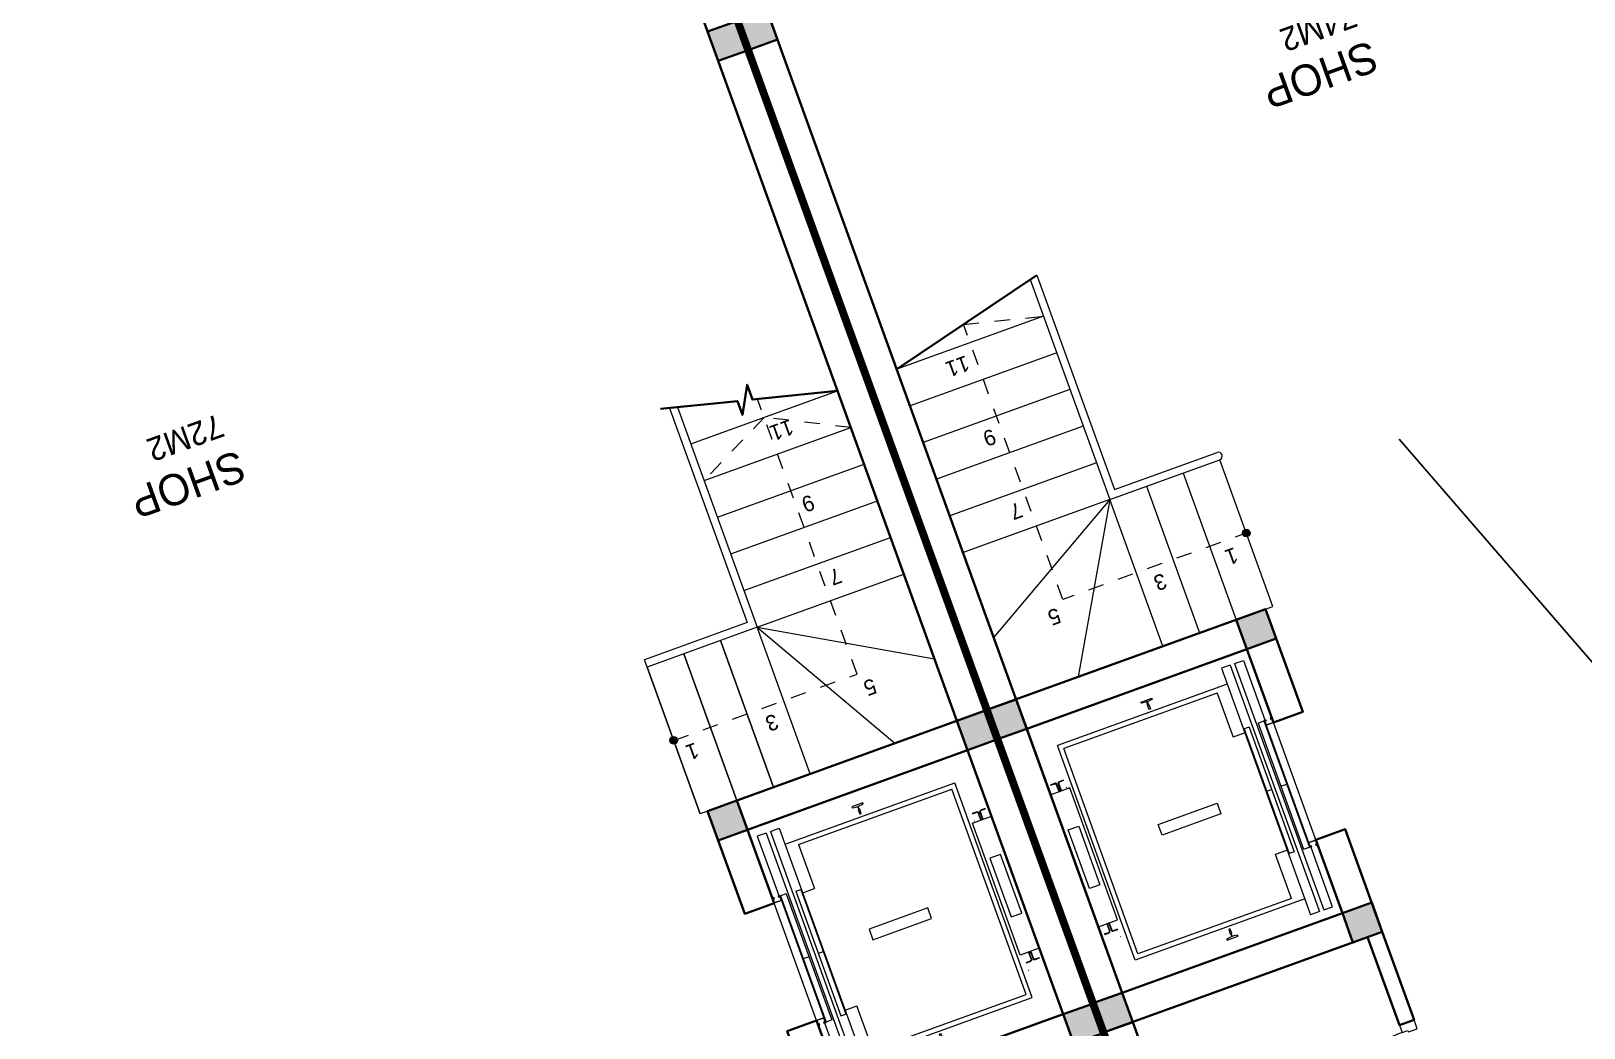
# Model space of a CAD drawing. Header units: metres. Extents: x 568336 to 569219, y 2065964 to 2066430.
# Drawn here: x 568559.38 to 568569.33, y 2066408.19 to 2066414.59 of the extents above; entities that cross this region are included whole.
import ezdxf

# ---------------------------------------------------------------- set-up
doc = ezdxf.new("R2010")
doc.units = ezdxf.units.M
for name, pattern in [('$AUDIT_BAD_LTYPE2', [0]), ('HIDDEN', [0.375, 0.25, -0.125]), ('HIDDEN2', [0.1875, 0.125, -0.0625])]:
    doc.linetypes.add(name, pattern=pattern)
doc.layers.get('0').update_dxf_attribs({"linetype": 'CONTINUOUS'})
doc.layers.get('DEFPOINTS').update_dxf_attribs({"linetype": 'CONTINUOUS'})
for name, color, linetype, lineweight in [('-CONCRETE', 1, 'CONTINUOUS', 35), ('-DOOR', 137, 'CONTINUOUS', 9), ('-HATCH', 8, 'CONTINUOUS', 5), ('-KH', 143, 'CONTINUOUS', 13), ('-LINE1', 7, 'CONTINUOUS', 18), ('-LINE2', 252, 'CONTINUOUS', 9), ('-TEXT', 7, 'CONTINUOUS', 15), ('-WALL', 4, 'CONTINUOUS', 35), ('TEXT25', 2, 'CONTINUOUS', 13)]:
    doc.layers.add(name, color=color, linetype=linetype, lineweight=lineweight)
doc.layers.add('-RANH GIOI LO DAT', color=12, linetype='CONTINUOUS')
doc.styles.add('KTHUOC', font='', dxfattribs={"width": 0.8})
doc.styles.add('SVN_AVO_thuong', font='')
doc.styles.add('T1', font='', dxfattribs={"height": 200})
doc.styles.get('KTHUOC').set_extended_font_data('.VnArial NarrowH')
doc.styles.get('SVN_AVO_thuong').set_extended_font_data('SVN-Avo')
doc.styles.get('T1').set_extended_font_data('VNgeometric Light')
doc.dimstyles.new('tien', dxfattribs={"dimscale": 0, "dimtxt": 1.5, "dimasz": 0.75, "dimexe": 0.45, "dimexo": 0, "dimgap": 0.25, "dimtad": 1, "dimzin": 1, "dimtxsty": 'KTHUOC', "dimblk1": 'ARCHTICK', "dimblk2": 'ARCHTICK', "dimsah": 1, "dimcen": 1, "dimdle": 0.45, "dimclrd": 37, "dimclre": 37, "dimclrt": 7, "dimaunit": 1, "dimadec": 0, "dimazin": 0, "dimtfac": 1, "dimtix": 1, "dimtofl": 0, "dimtmove": 2, "dimatfit": 3, "dimldrblk": 'ARCHTICK', "dimfxl": 1, "dimtfill": 1, "dimtolj": 1, "dimtzin": 1, "dimarcsym": 0})

# ---------------------------------------------------------------- blocks, each defined once
blk = doc.blocks.new('X-5M-DH-2-CORE$0$A$C75E80C28')
at = {"layer": '-LINE2', "linetype": 'Continuous', "ltscale": 2}
for p, q in [((-510, -21.5), (-510, -50.6)), ((-506.8, -21.5), (-510, -21.5)), ((-510, -108.5), (-510, -79.4)), ((-506.8, -21.5), (-506.8, -50.6)), ((-506.8, -108.5), (-506.8, -79.4)), ((-456.2, -56.8), (-500.6, -56.8)), ((-456.2, -60), (-500.6, -60)), ((-456.2, -70), (-500.6, -70)), ((-456.2, -73.2), (-500.6, -73.2)), ((-453.2, -63), (-453.2, -67)), ((-450, -63), (-450, -67)), ((450, -63), (450, -67)), ((453.2, -63), (453.2, -67)), ((456.2, -56.8), (500.6, -56.8)), ((456.2, -60), (500.6, -60)), ((456.2, -70), (500.6, -70)), ((456.2, -73.2), (500.6, -73.2)), ((506.8, -21.5), (510, -21.5)), ((506.8, -21.5), (506.8, -50.6)), ((506.8, -108.5), (506.8, -79.4)), ((510, -21.5), (510, -50.6)), ((510, -108.5), (510, -79.4)), ((-731, -149), (731, -149)), ((-731, -1305), (-731, -149)), ((-700, -179), (700, -179)), ((-700, -1225), (-700, -179)), ((-556.8, -112.5), (-560, -112.5)), ((456.8, -112.5), (460, -112.5)), ((700, -1225), (700, -179)), ((731, -1305), (731, -149)), ((-700, -1225), (-400, -1225)), ((-400, -1305), (-400, -1225)), ((700, -1225), (400, -1225)), ((400, -1305), (400, -1225)), ((840, -1305), (-840, -1305)), ((-840, -1365), (-840, -1305)), ((840, -1365), (-840, -1365)), ((425, -1309), (-425, -1309)), ((-425, -1343), (-425, -1309)), ((425, -1343), (-425, -1343)), ((0, -1309), (0, -1343)), ((425, -1343), (425, -1309)), ((840, -1365), (840, -1305)), ((840, -1395), (-840, -1395)), ((-840, -1395), (-840, -1455)), ((-840, -1455), (-435, -1455)), ((-435, -1450), (-435, -1460)), ((-435, -1450), (-400, -1450)), ((-435, -1460), (-425, -1460)), ((-435, -1490), (-435, -1500)), ((-435, -1490), (-425, -1490)), ((-433.4, -1451.6), (-433.4, -1458.4)), ((-433.4, -1451.6), (-401.6, -1451.6)), ((-433.4, -1458.4), (-425, -1458.4)), ((-433.4, -1491.6), (-433.4, -1498.4)), ((-433.4, -1491.6), (-425, -1491.6)), ((430, -1406), (-430, -1406)), ((-430, -1406), (-430, -1446)), ((430, -1446), (-430, -1446)), ((-425, -1458.4), (-425, -1460)), ((-425, -1490), (-425, -1491.6)), ((-401.6, -1451.6), (-401.6, -1498.4)), ((400, -1450), (-400, -1450)), ((-400, -1450), (-400, -1500)), ((0, -1406), (0, -1446)), ((400, -1450), (400, -1500)), ((435, -1450), (400, -1450)), ((401.6, -1451.6), (401.6, -1498.4)), ((433.4, -1451.6), (401.6, -1451.6)), ((433.4, -1458.4), (425, -1458.4)), ((425, -1458.4), (425, -1460)), ((435, -1460), (425, -1460)), ((425, -1490), (425, -1491.6)), ((435, -1490), (425, -1490)), ((433.4, -1491.6), (425, -1491.6)), ((430, -1406), (430, -1446)), ((433.4, -1451.6), (433.4, -1458.4)), ((433.4, -1491.6), (433.4, -1498.4)), ((435, -1450), (435, -1460)), ((840, -1455), (435, -1455)), ((435, -1490), (435, -1500)), ((840, -1395), (840, -1455)), ((-435, -1500), (-400, -1500)), ((-433.4, -1498.4), (-401.6, -1498.4)), ((435, -1500), (400, -1500)), ((433.4, -1498.4), (401.6, -1498.4))]:
    blk.add_line(p, q, dxfattribs=at)
for points in [[(-450, 0), (-450, -130), (450, -130), (450, 0)], [(-200, -29), (200, -29), (200, -101), (-200, -101)], [(-36, -584), (36, -584), (36, -984), (-36, -984)]]:
    blk.add_lwpolyline(points, close=True, dxfattribs=at)
for points in [[(-780, -789), (-751, -789, 0.414214), (-750, -788), (-750, -784), (-750, -780, 0.414214), (-751, -779), (-780, -779, -0.256978), (-784.1, -781.9), (-797.9, -781.9, -0.414214), (-800.9, -778.9), (-804, -749.5, 0.414214), (-807, -746.5), (-812, -746.5), (-812, -784), (-812, -821.5), (-807, -821.5, 0.414214), (-804, -818.5), (-800.9, -789.1, -0.414214), (-797.9, -786.1), (-784.1, -786.1, -0.256978), (-780, -789)], [(780, -789), (751, -789, -0.414214), (750, -788), (750, -784), (750, -780, -0.414214), (751, -779), (780, -779, 0.256978), (784.1, -781.9), (797.9, -781.9, 0.414214), (800.9, -778.9), (804, -749.5, -0.414214), (807, -746.5), (812, -746.5), (812, -784), (812, -821.5), (807, -821.5, -0.414214), (804, -818.5), (800.9, -789.1, 0.414214), (797.9, -786.1), (784.1, -786.1, 0.256978), (780, -789)]]:
    blk.add_lwpolyline(points, format="xyb", dxfattribs=at)
for centre, radius, start, end in [((-500.6, -50.6), 9.4, 180, 270), ((-500.6, -79.4), 9.4, 90, 180), ((-500.6, -50.6), 6.2, 180, 270), ((-500.6, -79.4), 6.2, 90, 180), ((-456.2, -63), 6.2, 0, 90), ((-456.2, -63), 3, 0, 90), ((-456.2, -67), 6.2, 270, 0), ((-456.2, -67), 3, 270, 0), ((456.2, -63), 6.2, 90, 180), ((456.2, -67), 6.2, 180, 270), ((456.2, -63), 3, 90, 180), ((456.2, -67), 3, 180, 270), ((500.6, -50.6), 6.2, 270, 0), ((500.6, -50.6), 9.4, 270, 0), ((500.6, -79.4), 9.4, 0, 90), ((500.6, -79.4), 6.2, 0, 90)]:
    blk.add_arc(centre, radius, start, end, dxfattribs=at)
blk = doc.blocks.new('A$C5C575821')
at = {"layer": '-CONCRETE'}
h = blk.add_hatch(color=256, dxfattribs=at)
h.dxf.hatch_style = 1
h.paths.add_polyline_path([(0, 200), (0, 0), (200, 0), (200, 200)])
blk.add_lwpolyline([(0, 0), (200, 0), (200, 200), (0, 200)], close=True, dxfattribs=at)
blk = doc.blocks.new('A$C3F71457E')
at = {"layer": '-CONCRETE'}
blk.add_lwpolyline([(0, -100), (0, 400), (-1500, 400), (-1500, -1400), (0, -1400), (0, -900), (200, -900), (200, -1600), (-1700, -1600), (-1700, 600), (200, 600), (200, -100), (0, -100)], dxfattribs=at)
at = {"layer": '-LINE1'}
blk.add_line((0, -900), (0, -100), dxfattribs=at)
at = {"layer": '-WALL'}
for p in [(-1700, 400), (0, 400), (-1700, -1600), (0, -1600)]:
    blk.add_blockref('A$C5C575821', p, dxfattribs=at)
at = {"color": 2, "rotation": 90}
blk.add_blockref('X-5M-DH-2-CORE$0$A$C75E80C28', (-1500, -500), dxfattribs=at)
blk = doc.blocks.new('M13-T1')
at = {"layer": '-HATCH', "true_color": 0x8c8896}
h = blk.add_hatch(color=252, dxfattribs=at)
h.dxf.hatch_style = 1
edge = h.paths.add_edge_path()
edge.add_arc((195903.3, -559883.8), 24.6, 0, 360)
at = {"layer": '-KH', "linetype": 'HIDDEN2', "ltscale": 5}
blk.add_line((194653.7, -561758.8), (194153.7, -561633.8), dxfattribs=at)
for points in [[(195903.3, -559883.8), (194653.7, -559883.8), (194653.7, -561758.8)], [(194153.7, -561383.8), (194653.7, -561633.8), (195153.7, -561383.8)]]:
    blk.add_lwpolyline(points, dxfattribs=at)
at = {"layer": '-KH'}
blk.add_circle((195903.3, -559883.8), 24.6, dxfattribs=at)
at = {"layer": '-LINE1'}
for p, q in [((195153.7, -560383.8), (194576.4, -559383.8)), ((195153.7, -559383.8), (195153.7, -560383.8)), ((195403.6, -560383.8), (195403.6, -559383.8)), ((195403.6, -559383.8), (195403.6, -560383.8)), ((195653.5, -560383.8), (195653.5, -559383.8)), ((195653.5, -559383.8), (195653.5, -560383.8)), ((195853.9, -559383.5), (195903.3, -559383.5)), ((195903.3, -560383.8), (195903.3, -559383.8)), ((195903.3, -559383.8), (195903.3, -560433.8)), ((195153.7, -560383.8), (194153.8, -559806.4)), ((195153.7, -561883.8), (195153.7, -560383.8)), ((195153.7, -560383.8), (195903.3, -560383.8)), ((195203.7, -561896.3), (195203.7, -560433.8)), ((195203.7, -560433.8), (195903.3, -560433.8))]:
    blk.add_line(p, q, dxfattribs=at)
at = {"layer": '-LINE1', "lineweight": 18}
for p, q in [((195153.7, -560383.8), (194153.7, -560383.8)), ((195153.7, -560633.8), (194153.7, -560633.8)), ((195153.7, -560883.8), (194153.7, -560883.8)), ((195153.7, -561133.8), (194153.7, -561133.8)), ((195153.7, -561383.8), (194153.7, -561383.8)), ((195153.7, -561633.8), (194153.7, -561633.8)), ((194153.8, -561883.8), (194153.7, -561883.8))]:
    blk.add_line(p, q, dxfattribs=at)
at = {"layer": '-RANH GIOI LO DAT', "linetype": 'HIDDEN', "ltscale": 10, "const_width": 50}
blk.add_lwpolyline([(193949.9, -571133.4), (199964.8, -571598.8), (204949.9, -566984.6), (204949.9, -549655.9), (193949.9, -549655.9)], close=True, dxfattribs=at)
at = {"layer": '-WALL'}
for p, q in [((193953.7, -568184.3), (193953.7, -553183.3)), ((194153.7, -566795.6), (194153.7, -559383.3))]:
    blk.add_line(p, q, dxfattribs=at)
blk.add_lwpolyline([(194153.7, -561633.8), (194686.2, -561766.9), (194686.2, -561868.1), (194779.5, -561696.5), (194779.5, -561790.2), (195259.9, -561910.3)], dxfattribs=at)
at = {"layer": '-WALL', "xscale": -1, "rotation": 180}
blk.add_blockref('A$C3F71457E', (195653.8, -558783.3), dxfattribs=at)
at = {"layer": '-WALL'}
for p in [(193953.7, -559383.3), (193953.7, -564083.1)]:
    blk.add_blockref('A$C5C575821', p, dxfattribs=at)
at = {"layer": '-TEXT', "style": 'T1'}
for s, p in [('5', (194566.6, -559826.1)), ('3', (195235.3, -559826.1)), ('1', (195777.9, -559826.1)), ('7', (194534.6, -560568.6)), ('9', (194539.4, -561068.6)), ('11', (194501.3, -561568.6))]:
    blk.add_text(s, height=100, rotation=0, dxfattribs=at).set_placement(p)
at = {"layer": 'TEXT25'}
for s, height, rotation, style, p in [('SHOP', 200, 360, 'SVN_AVO_thuong', (197894.8, -562585.7)), ('72M2', 150, 0, 'T1', (197936.2, -562847.3))]:
    blk.add_text(s, height=height, rotation=rotation, dxfattribs=dict(at, style=style)).set_placement(p)
blk = doc.blocks.new('*U18')
at = {"linetype": '$AUDIT_BAD_LTYPE2'}
for p, q in [((70, 100), (70, 600)), ((90, 600), (90, 100))]:
    blk.add_line(p, q, dxfattribs=at)
for points in [[(50, 600), (90, 600), (90, 700), (50, 700), (50, 600)], [(50, 602.9), (50, 100)], [(50, 100), (90, 100), (90, 0), (50, 0), (50, 100)]]:
    blk.add_lwpolyline(points)
for points in [[(118.3, 494.5), (118.3, 664.1), (90, 664.1), (90, 635.9), (112.6, 635.9), (112.6, 494.5)], [(0, 0), (50, 0), (50, -40), (60, -40), (60, -100), (0, -100)], [(800, 0), (750, 0), (750, -40), (740, -40), (740, -100), (800, -100)]]:
    blk.add_lwpolyline(points, close=True)
at = {"linetype": '$AUDIT_BAD_LTYPE2', "ltscale": 0.3}
blk.add_arc((50, 0), 700, 0, 90, dxfattribs=at)
blk = doc.blocks.new('M14-T1')
at = {"layer": '-HATCH', "true_color": 0x8c8896}
h = blk.add_hatch(color=252, dxfattribs=at)
h.dxf.hatch_style = 1
edge = h.paths.add_edge_path()
edge.add_arc((201309.145, -626745.945), 24.626, 0, 360)
at = {"layer": '-KH', "linetype": 'HIDDEN2', "ltscale": 5}
blk.add_line((202558.86, -628620.942), (202058.86, -628495.945), dxfattribs=at)
blk.add_lwpolyline([(201284.519, -626745.945), (202558.86, -626745.945), (202558.86, -628620.942)], dxfattribs=at)
at = {"layer": '-KH'}
blk.add_circle((201309.145, -626745.945), 24.626, dxfattribs=at)
at = {"layer": '-LINE1'}
for p, q in [((201309.145, -626244.968), (201309.145, -627245.945)), ((201358.764, -626244.968), (201309.145, -626244.968)), ((201559.145, -627245.945), (201559.145, -626245.945)), ((201809.003, -627245.945), (201809.003, -626245.945)), ((202058.86, -626245.945), (202058.86, -627245.945)), ((202058.86, -627245.945), (202636.211, -626245.945)), ((202058.86, -627245.945), (203058.86, -626668.594)), ((202058.86, -627245.945), (201309.145, -627245.945)), ((202008.86, -627295.945), (201309.145, -627295.945)), ((202008.86, -628758.445), (202008.86, -627295.945)), ((202058.86, -628745.945), (202058.86, -627245.945))]:
    blk.add_line(p, q, dxfattribs=at)
at = {"layer": '-LINE1', "lineweight": 18}
for p, q in [((202058.86, -627245.945), (203058.89, -627245.945)), ((202058.86, -627495.945), (203058.89, -627495.945)), ((202058.86, -627745.945), (203058.89, -627745.945)), ((202058.86, -627995.945), (203058.89, -627995.945)), ((202058.86, -628245.945), (203058.89, -628245.945)), ((202058.86, -628495.945), (203058.89, -628495.945))]:
    blk.add_line(p, q, dxfattribs=at)
at = {"layer": '-LINE1'}
blk.add_arc((201309.145, -627270.945), 25, 90, 270, dxfattribs=at)
at = {"layer": '-RANH GIOI LO DAT', "linetype": 'HIDDEN', "ltscale": 10, "const_width": 50}
blk.add_lwpolyline([(194258.785, -637297.641), (203258.785, -637994.144), (203258.785, -616516.733), (194258.785, -616516.733)], close=True, dxfattribs=at)
at = {"layer": '-WALL', "linetype": 'Continuous', "ltscale": 10}
for p, q in [((203058.764, -624044.968), (203058.785, -622544.968)), ((203258.604, -624244.968), (203258.136, -635045.243))]:
    blk.add_line(p, q, dxfattribs=at)
at = {"layer": '-WALL'}
for p, q in [((201358.764, -624044.968), (201358.785, -623444.968)), ((201458.785, -623444.968), (201358.785, -623444.968)), ((201458.764, -624044.968), (201458.785, -623444.968)), ((203060.008, -633654.934), (203058.764, -624244.968))]:
    blk.add_line(p, q, dxfattribs=at)
blk.add_lwpolyline([(203058.84, -628495.945), (202008.86, -628758.445)], dxfattribs=at)
at = {"layer": '-DOOR', "rotation": 270}
blk.add_blockref('*U18', (201458.785, -622644.968), dxfattribs=at)
at = {"layer": '-WALL', "rotation": 180}
blk.add_blockref('A$C3F71457E', (201558.764, -625644.968), dxfattribs=at)
at = {"layer": '-WALL'}
for p in [(203058.766, -626244.968), (203058.788, -630944.804)]:
    blk.add_blockref('A$C5C575821', p, dxfattribs=at)
at = {"layer": '-TEXT', "style": 'T1'}
for s, p in [('1', (201410.735, -626688.314)), ('3', (201897.085, -626688.314)), ('5', (202611.266, -626709.948)), ('7', (202611.266, -627430.837)), ('9', (202611.266, -627930.837)), ('11', (202611.266, -628430.837))]:
    blk.add_text(s, height=100, rotation=360, dxfattribs=at).set_placement(p)
at = {"layer": 'TEXT25'}
for s, height, rotation, style, p in [('SHOP', 200, 0, 'SVN_AVO_thuong', (199485.306, -629447.411)), ('74M2', 150, 360, 'T1', (199521.126, -629709.032))]:
    blk.add_text(s, height=height, rotation=rotation, dxfattribs=dict(at, style=style)).set_placement(p)
blk = doc.blocks.new('_ArchTick')
at = {"color": 0, "linetype": 'ByBlock', "const_width": 0.15}
blk.add_lwpolyline([(-0.5, -0.5), (0.5, 0.5)], dxfattribs=at)
blk = doc.blocks.new('*D196')
at = {"color": 37, "lineweight": -2, "transparency": 16777216}
for p, q in [((568562.5088, 2066418.5082), (568553.1946, 2066415.1394)), ((568553.4647, 2066415.7157), (568558.873, 2066400.7627)), ((568567.6109, 2066404.4016), (568558.2968, 2066401.0329))]:
    blk.add_line(p, q, dxfattribs=at)
at = {"layer": 'DEFPOINTS', "color": 0, "transparency": 16777216}
for p in [(568562.5088, 2066418.5082), (568567.6109, 2066404.4016), (568558.7199, 2066401.1859)]:
    blk.add_point(p, dxfattribs=at)
at = {"color": 37, "lineweight": -2, "transparency": 16777216, "xscale": 0.75, "yscale": 0.75, "zscale": 0.75}
for p, rotation in [((568553.6178, 2066415.2925), 109.8842788538421), ((568558.7199, 2066401.1859), 289.8842788538421)]:
    blk.add_blockref('_ArchTick', p, dxfattribs=dict(at, rotation=rotation))
at = {"color": 7, "transparency": 16777216, "insert": (568557.2517, 2066408.6308), "char_height": 1.5, "attachment_point": 5, "rotation": 289.88428, "style": 'KTHUOC', "bg_fill": 3, "box_fill_scale": 1.1, "bg_fill_color": 256, "bg_fill_true_color": 13158600, "bg_fill_transparency": 0}
blk.add_mtext('\\A1;15,00 ', dxfattribs=at)

msp = doc.modelspace()

# ---------------------------------------------------------------- block references
at = {"layer": '-WALL', "color": 2, "true_color": 0xf1eb1f, "xscale": 0.001, "yscale": 0.001, "zscale": 0.001, "rotation": 199.884278854094}
msp.add_blockref('M13-T1', (568938.1512, 2065950.1653), dxfattribs=at)

# ---------------------------------------------------------------- next in the draw order: block references
at = {"layer": '-WALL', "color": 2, "true_color": 0xf1eb1f, "xscale": 0.001, "yscale": 0.001, "zscale": 0.001, "rotation": 199.8842788559699}
msp.add_blockref('M14-T1', (568969.6459, 2065890.4568), dxfattribs=at)

# ---------------------------------------------------------------- next in the draw order: linework, layer by layer
at = {"color": 2}
msp.add_lwpolyline([(568568.148, 2066411.9688), (568570.5681, 2066409.1733), (568570.9743, 2066416.9768)], dxfattribs=at)

# ---------------------------------------------------------------- next in the draw order: dimensions: what is measured, and where the dimension line sits
dim = msp.add_aligned_dim(p1=(568562.5088, 2066418.5082), p2=(568567.6109, 2066404.4016), distance=-9.4546, dimstyle='tien', override={"dimscale": 1, "dimpost": ' '})
dim.commit()
dim.dimension.update_dxf_attribs({"geometry": '*D196', "text_midpoint": (568557.2517, 2066408.6308)})

doc.saveas('drawing.dxf')
